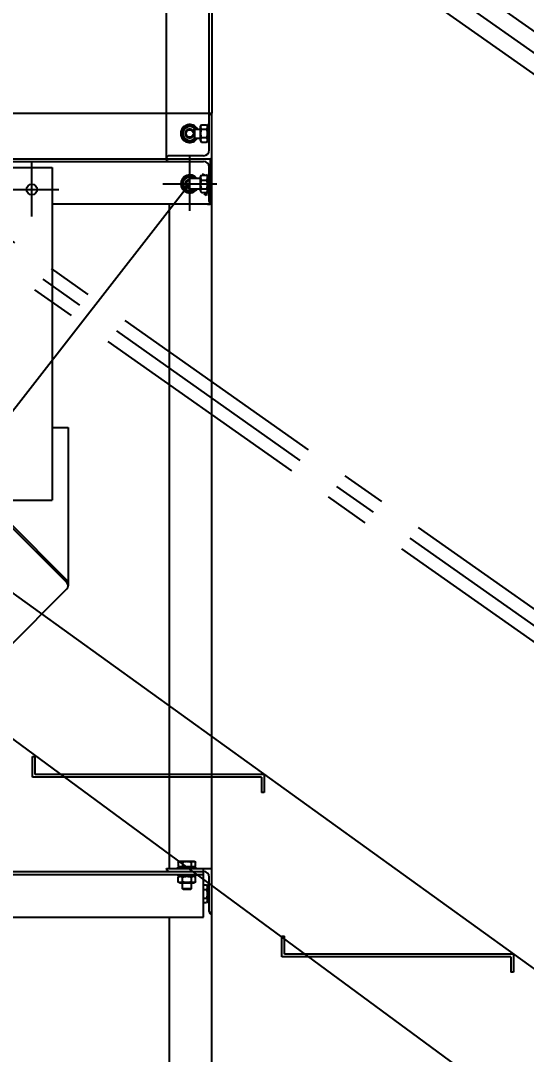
# Model space of a CAD drawing. Extents: x 0 to 21025, y 0 to 14850.
# Drawn here: x 13186 to 13749, y 10571 to 11721 of the extents above; entities that cross this region are included whole.
import ezdxf

# ---------------------------------------------------------------- set-up
doc = ezdxf.new("R2010")
doc.units = 0
doc.header["$LTSCALE"] = 200
doc.header["$MEASUREMENT"] = 0
doc.header["$PDMODE"] = 35
doc.header["$PDSIZE"] = 5
doc.linetypes.add('CENTER', pattern=[2, 1.25, -0.25, 0.25, -0.25])
for name, color, linetype in [('DIM', 1, 'Continuous'), ('M3', 3, 'Continuous'), ('M4', 4, 'Continuous'), ('MC1', 8, 'CENTER')]:
    doc.layers.add(name, color=color, linetype=linetype)
doc.styles.add('ROMANS', font='romans.shx')
doc.dimstyles.new('CEMI-1. 25', dxfattribs={"dimscale": 25, "dimtxt": 2.5, "dimasz": 2.5, "dimexe": 1, "dimexo": 1, "dimtad": 1, "dimdec": 0, "dimtxsty": 'ROMANS', "dimcen": 0, "dimclrd": 1, "dimclre": 1, "dimclrt": 3, "dimadec": 0, "dimazin": 2, "dimtfac": 1, "dimtdec": 0, "dimtmove": 0, "dimatfit": 3, "dimfxl": 1.25, "dimlwd": -1, "dimlwe": -1, "dimarcsym": 1})

# ---------------------------------------------------------------- blocks, each defined once
blk = doc.blocks.new('iss')
at = {"layer": 'M3'}
for p, q in [((4641.3, -18566.9), (4641.3, -18286.7)), ((4689, -18519.1), (4689, -18334.6)), ((4692.1, -18337.7), (4692.1, -18516.1)), ((3558.5, -18516.1), (4692.1, -18516.1)), ((4692.1, -18516.1), (4692, -18516.1)), ((4692.1, -18566.9), (4692.1, -18516.1)), ((4689, -18557.3), (4689, -18519.1)), ((4672, -18534.8), (4672.9, -18533.9)), ((4672, -18543), (4672, -18534.8)), ((4672.9, -18543.9), (4672.9, -18533.9)), ((4672.9, -18533.9), (4679.3, -18533.9)), ((4679.3, -18531.2), (4680.5, -18529.1)), ((4679.3, -18546.5), (4679.3, -18531.2)), ((4680.5, -18529.1), (4686, -18529.1)), ((4680.5, -18534), (4686, -18534)), ((4687.3, -18531.2), (4686, -18529.1)), ((4687.3, -18528.9), (4687.3, -18548.9)), ((4689, -18528.9), (4687.3, -18528.9)), ((4672, -18543), (4672.9, -18543.9)), ((4672.9, -18543.9), (4679.3, -18543.9)), ((4679.3, -18546.5), (4680.5, -18548.7)), ((4686, -18543.7), (4680.5, -18543.7)), ((4680.5, -18548.7), (4686, -18548.7)), ((4687.3, -18546.5), (4686, -18548.7)), ((4689, -18548.9), (4687.3, -18548.9)), ((4692.1, -19998.7), (4692.1, -18559.9)), ((4170.3, -18566.9), (4641.3, -18566.9)), ((4205.3, -18570), (4682.6, -18570)), ((4641.3, -18566.9), (4641.3, -18566.7)), ((4641.3, -18566.9), (4690.3, -18566.9)), ((4641.3, -18567), (4641.3, -18566.9)), ((4682.6, -18563.7), (4644.4, -18563.7)), ((4692.1, -18566.9), (4690.3, -18566.9)), ((4690.3, -18617.1), (4690.3, -18566.9)), ((4463.5, -18576.9), (4514.3, -18576.9)), ((4514.3, -18576.9), (4514.3, -18946.9)), ((4680.5, -18585.1), (4686, -18585.1)), ((4687.3, -18584.9), (4687.3, -18604.9)), ((4689, -18584.9), (4687.3, -18584.9)), ((4689, -18614.6), (4689, -18576.4)), ((4667.1, -18600.9), (4667.1, -18588.9)), ((4679.3, -18588.9), (4667.1, -18588.9)), ((4679.3, -18587.2), (4680.3, -18585.4)), ((4679.3, -18602.5), (4679.3, -18587.2)), ((4680.5, -18590.7), (4686, -18590.7)), ((4687.3, -18587.2), (4686.2, -18585.4)), ((4679.3, -18600.9), (4667.1, -18600.9)), ((4679.3, -18602.5), (4680.3, -18604.3)), ((4680.5, -18600.3), (4686, -18600.3)), ((4680.5, -18604.7), (4686, -18604.7)), ((4686, -18608), (4683.5, -18606.2)), ((4686, -18604.7), (4686, -18608)), ((4687.3, -18602.5), (4686.2, -18604.3)), ((4689, -18604.9), (4687.3, -18604.9)), ((4692.1, -18617.7), (4514.3, -18617.7)), ((4644.5, -18617.7), (4644.5, -18852.7)), ((4687, -18617.7), (4679.2, -18617.7)), ((4692, -18617.7), (4692.1, -18617.7)), ((4644.5, -18852.7), (4644.5, -19356.8)), ((4514.3, -18866), (4532, -18866)), ((4532, -18866), (4532, -19039.1)), ((4463.5, -18946.9), (4514.3, -18946.9)), ((4463.5, -18968.9), (4530.8, -19036.3)), ((4463.5, -18968.9), (4530.3, -19035.7)), ((4530.3, -19038.6), (4463.5, -18971.8)), ((4531.8, -19039.3), (4531.8, -19042.1)), ((4463.5, -19112.5), (4530.3, -19045.6)), ((4674.1, -19355.1), (4654.1, -19355.1)), ((4654.1, -19356.8), (4654.1, -19355.1)), ((4655.6, -19348.7), (4654.3, -19349.5)), ((4654.3, -19349.5), (4654.3, -19354.5)), ((4654.3, -19354.5), (4673.9, -19354.5)), ((4655.6, -19348.7), (4672.6, -19348.7)), ((4656.4, -19355.1), (4656.4, -19354.5)), ((4659.2, -19349.5), (4659.2, -19354.5)), ((4669, -19349.5), (4669, -19354.5)), ((4671.8, -19355.1), (4671.8, -19354.5)), ((4672.6, -19348.7), (4673.9, -19349.5)), ((4673.9, -19354.5), (4673.9, -19349.5)), ((4674.1, -19356.8), (4674.1, -19355.1)), ((4463.5, -19360), (4682.6, -19360)), ((4463.5, -19363.2), (4682.6, -19363.2)), ((4641.3, -19356.8), (4692.1, -19356.8)), ((4641.3, -19356.9), (4641.3, -19356.8)), ((4654.1, -19363.2), (4654.1, -19364.9)), ((4654.1, -19364.9), (4674.1, -19364.9)), ((4656.5, -19364.9), (4654.3, -19366.1)), ((4654.3, -19371.6), (4654.3, -19366.1)), ((4659.3, -19371.6), (4659.3, -19366.1)), ((4669, -19366.1), (4669, -19371.6)), ((4671.8, -19364.9), (4673.9, -19366.1)), ((4673.9, -19371.6), (4673.9, -19366.1)), ((4674.1, -19363.2), (4674.1, -19364.9)), ((4682.1, -19356.8), (4682.1, -19360)), ((4682.6, -19410.8), (4682.6, -19360)), ((4689, -19404.6), (4689, -19366.3)), ((4656.5, -19372.9), (4654.3, -19371.6)), ((4671.8, -19372.9), (4656.5, -19372.9)), ((4659.1, -19379.2), (4659.1, -19372.9)), ((4669.1, -19379.2), (4669.1, -19372.9)), ((4671.8, -19372.9), (4673.9, -19371.6)), ((4682.6, -19375), (4686, -19375)), ((4687.3, -19377.2), (4686, -19375)), ((4687.3, -19374.8), (4687.3, -19394.8)), ((4689, -19374.8), (4687.3, -19374.8)), ((4669.1, -19379.2), (4659.1, -19379.2)), ((4660, -19380.1), (4659.1, -19379.2)), ((4668.2, -19380.1), (4660, -19380.1)), ((4668.2, -19380.1), (4669.1, -19379.2)), ((4682.6, -19380), (4686, -19380)), ((4682.6, -19389.6), (4686, -19389.6)), ((4682.6, -19394.6), (4686, -19394.6)), ((4687.3, -19392.5), (4686, -19394.6)), ((4689, -19394.8), (4687.3, -19394.8)), ((4463.5, -19410.8), (4682.6, -19410.8)), ((4644.5, -19410.8), (4644.5, -19794.7)), ((4692.1, -19407.6), (4692, -19407.6))]:
    blk.add_line(p, q, dxfattribs=at)
for centre, radius in [((4667.3, -18538.9), 4.08), ((4491.5, -18601.2), 6)]:
    blk.add_circle(centre, radius, dxfattribs=at)
for centre, radius, start, end in [((4692, -18519.1), 3.05, 124.6476, 180), ((4667.3, -18538.9), 10, 30, 330), ((4667.3, -18538.9), 7.65, 40.8132, 319.1868), ((4667.3, -18538.9), 5, 19.9484, 340.0516), ((4682.6, -18557.3), 6.35, 270, 360), ((4644.4, -18566.7), 3.05, 90, 180), ((4644.4, -18567), 3.05, 180, 270), ((4682.6, -18576.4), 6.35, 0, 90), ((4667.3, -18595), 10, 37.785, 324.0344), ((4681, -18589.3), 5, 57.3792, 89.9284), ((4667.3, -18595), 7.65, 53.2176, 309.8511), ((4667.3, -18595), 5, 92.0058, 267.9942), ((4667.3, -18595), 4.08, 92.4584, 267.5416), ((4692, -18614.6), 3.05, 180, 235.3524), ((4526.8, -19039.3), 5, 0, 45), ((4526.8, -19042.1), 5, 315, 45), ((4528, -19039.1), 4, 341.0017, 45), ((4644.4, -19356.9), 3.05, 180, 270), ((4682.6, -19366.3), 6.35, 0, 90), ((4692, -19404.6), 3.05, 180, 270)]:
    blk.add_arc(centre, radius, start, end, dxfattribs=at)
for points, knots in [([(4690.3, -18516.6), (4690.4, -18516.5), (4690.5, -18516.5), (4690.8, -18516.3), (4690.9, -18516.3), (4691.4, -18516.1), (4691.7, -18516.1), (4691.9, -18516.1), (4692, -18516.1), (4692, -18516.1)], [0.3099686, 0.3099686, 0.3099686, 0.3099686, 0.3564359, 0.3564359, 0.4328747, 0.4328747, 0.6114108, 0.6114108, 0.6677907, 0.6677907, 0.6677907, 0.6677907]), ([(4687, -18617.7), (4687.2, -18617.7), (4687.4, -18617.7), (4688.2, -18617.7), (4688.8, -18617.6), (4689.5, -18617.5), (4689.7, -18617.4), (4690.1, -18617.3), (4690.2, -18617.2), (4690.3, -18617.1)], [-0.6677907, -0.6677907, -0.6677907, -0.6677907, -0.6114108, -0.6114108, -0.4328747, -0.4328747, -0.3564359, -0.3564359, -0.3099686, -0.3099686, -0.3099686, -0.3099686]), ([(4692, -18617.7), (4692, -18617.7), (4691.9, -18617.7), (4691.7, -18617.7), (4691.4, -18617.6), (4690.9, -18617.5), (4690.8, -18617.4), (4690.5, -18617.3), (4690.4, -18617.2), (4690.3, -18617.1)], [-0.6677907, -0.6677907, -0.6677907, -0.6677907, -0.6114108, -0.6114108, -0.4328747, -0.4328747, -0.3564359, -0.3564359, -0.3099686, -0.3099686, -0.3099686, -0.3099686])]:
    blk.add_open_spline(points, degree=3, knots=knots, dxfattribs=at)
for points, weights in [([(4667.3, -18529.1), (4663, -18531.6), (4658.8, -18534)], [1, 1.15804961504, 1]), ([(4658.8, -18534), (4658.8, -18538.9), (4658.8, -18543.7)], [1, 1.1481454356, 1]), ([(4675.5, -18533.9), (4671.5, -18531.5), (4667.3, -18529.1)], [1.00953546924, 1.15312866425, 1]), ([(4680.5, -18534), (4679.1, -18531.6), (4680.5, -18529.1)], [1, 1.15804961504, 1]), ([(4680.5, -18543.7), (4679.1, -18538.9), (4680.5, -18534)], [1, 1.1481454356, 1]), ([(4686, -18529.1), (4687.4, -18531.6), (4686, -18534)], [1, 1.15804961504, 1]), ([(4686, -18534), (4687.4, -18538.9), (4686, -18543.7)], [1, 1.1481454356, 1]), ([(4658.8, -18543.7), (4663, -18546.2), (4667.3, -18548.7)], [1, 1.15804961504, 1]), ([(4667.3, -18548.7), (4671.5, -18546.3), (4675.5, -18543.9)], [1, 1.15312866425, 1.00953546924]), ([(4680.5, -18548.7), (4679.1, -18546.2), (4680.5, -18543.7)], [1, 1.15804961504, 1]), ([(4686, -18543.7), (4687.4, -18546.2), (4686, -18548.7)], [1, 1.15804961504, 1]), ([(4667.3, -18585.2), (4663, -18587.7), (4658.8, -18590.2)], [1, 1.15804961504, 1]), ([(4673.6, -18588.9), (4670.6, -18587.1), (4667.3, -18585.2)], [1.05883302127, 1.11897042082, 1]), ([(4680.5, -18590.7), (4679.1, -18587.9), (4680.5, -18585.1)], [1, 1.15804961504, 1]), ([(4680.5, -18585.1), (4680.4, -18585.3), (4680.3, -18585.4)], [1, 1.01085086469, 1.02021180149]), ([(4686, -18585.1), (4687.4, -18587.9), (4686, -18590.7)], [1, 1.15804961504, 1]), ([(4686.2, -18585.4), (4686.1, -18585.3), (4686, -18585.1)], [1.02021180149, 1.01085086469, 1]), ([(4658.8, -18590.2), (4658.8, -18595), (4658.8, -18599.8)], [1, 1.1481454356, 1]), ([(4680.5, -18600.3), (4679.1, -18595.5), (4680.5, -18590.7)], [1, 1.1481454356, 1]), ([(4686, -18590.7), (4687.4, -18595.5), (4686, -18600.3)], [1, 1.1481454356, 1]), ([(4658.8, -18599.8), (4663, -18602.3), (4667.3, -18604.8)], [1, 1.15804961504, 1]), ([(4667.3, -18604.8), (4670.8, -18602.8), (4674.1, -18600.9)], [1, 1.1270716274, 1.04981250099]), ([(4680.5, -18604.7), (4679.1, -18602.5), (4680.5, -18600.3)], [1, 1.15804961504, 1]), ([(4686, -18600.3), (4687.4, -18602.5), (4686, -18604.7)], [1, 1.15804961504, 1]), ([(4654.3, -19349.5), (4655.6, -19348.7), (4656.8, -19348.7)], [1, 1.0379548493, 1]), ([(4656.8, -19348.7), (4657.9, -19348.7), (4659.2, -19349.5)], [1, 1.0379548493, 1]), ([(4659.2, -19349.5), (4661.9, -19348.7), (4664.1, -19348.7)], [1, 1.0379548493, 1]), ([(4664.1, -19348.7), (4666.4, -19348.7), (4669, -19349.5)], [1, 1.0379548493, 1]), ([(4669, -19349.5), (4670.4, -19348.7), (4671.5, -19348.7)], [1, 1.0379548493, 1]), ([(4671.5, -19348.7), (4672.6, -19348.7), (4673.9, -19349.5)], [1, 1.0379548493, 1]), ([(4654.3, -19366.1), (4656.8, -19364.7), (4659.3, -19366.1)], [1, 1.15804961504, 1]), ([(4659.3, -19366.1), (4664.1, -19364.7), (4669, -19366.1)], [1, 1.1481454356, 1]), ([(4669, -19366.1), (4671.4, -19364.7), (4673.9, -19366.1)], [1, 1.15804961504, 1]), ([(4659.3, -19371.6), (4656.8, -19373.1), (4654.3, -19371.6)], [1, 1.15804961504, 1]), ([(4669, -19371.6), (4664.1, -19373), (4659.3, -19371.6)], [1, 1.1481454356, 1]), ([(4673.9, -19371.6), (4671.4, -19373.1), (4669, -19371.6)], [1, 1.15804961504, 1]), ([(4686, -19375), (4687.4, -19377.5), (4686, -19380)], [1, 1.15804961504, 1]), ([(4686, -19380), (4687.4, -19384.8), (4686, -19389.6)], [1, 1.1481454356, 1]), ([(4686, -19389.6), (4687.4, -19392.1), (4686, -19394.6)], [1, 1.15804961504, 1])]:
    blk.add_rational_spline(points, weights, degree=2, dxfattribs=at)
at = {"layer": 'MC1', "ltscale": 2.5}
for p, q in [((4491.5, -18631.2), (4491.5, -18571.2)), ((4667.3, -18625), (4667.3, -18565)), ((4637.4, -18595), (4697.4, -18595)), ((4461.6, -18601.2), (4521.6, -18601.2))]:
    blk.add_line(p, q, dxfattribs=at)
at = {"layer": 'MC1', "ltscale": 10}
blk.add_line((3583.2, -19983.9), (4667.1, -18595), dxfattribs=at)
blk = doc.blocks.new('*D48')
at = {"layer": 'Defpoints', "color": 0, "transparency": 16777216}
for p in [(9225.7, 11552.2), (14465.9, 10077), (14465.9, 9024)]:
    blk.add_point(p, dxfattribs=at)
at = {"layer": 'DIM', "color": 1, "transparency": 16777216}
for p, q in [((9225.7, 11527.2), (9225.7, 8999)), ((14465.9, 10052), (14465.9, 8999)), ((9288.2, 9024), (14403.4, 9024))]:
    blk.add_line(p, q, dxfattribs=at)
for points in [[(9288.2, 9034.4), (9288.2, 9013.6), (9225.7, 9024)], [(14403.4, 9034.4), (14403.4, 9013.6), (14465.9, 9024)]]:
    blk.add_solid(points, dxfattribs=at)
at = {"layer": 'DIM', "color": 3, "transparency": 16777216, "insert": (11845.8, 9070.9), "char_height": 62.5, "attachment_point": 5, "style": 'ROMANS'}
blk.add_mtext('5240', dxfattribs=at)
blk = doc.blocks.new('ljk')
at = {"layer": 'M4'}
for p, q in [((-33753.4, -58925.8), (-31581.4, -60490.9)), ((-33753.4, -58925.8), (-31581.4, -60490.9)), ((-33753.4, -58925.8), (-31581.4, -60490.9)), ((-33753.4, -59075.8), (-31761.1, -60540.9)), ((-33753.4, -59075.8), (-31761.1, -60540.9)), ((-33753.4, -59075.8), (-31761.1, -60540.9)), ((-32880.2, -59743.9), (-32880.2, -59720.9)), ((-32880.2, -59720.9), (-32877.2, -59720.9)), ((-32880.2, -59743.9), (-32880.2, -59720.9)), ((-32880.2, -59720.9), (-32877.2, -59720.9)), ((-32880.2, -59743.9), (-32880.2, -59720.9)), ((-32880.2, -59720.9), (-32877.2, -59720.9)), ((-32877.2, -59740.9), (-32877.2, -59720.9)), ((-32877.2, -59740.9), (-32877.2, -59720.9)), ((-32877.2, -59740.9), (-32877.2, -59720.9)), ((-32625.2, -59743.9), (-32880.2, -59743.9)), ((-32625.2, -59743.9), (-32880.2, -59743.9)), ((-32625.2, -59743.9), (-32880.2, -59743.9)), ((-32622.2, -59740.9), (-32877.2, -59740.9)), ((-32622.2, -59740.9), (-32877.2, -59740.9)), ((-32622.2, -59740.9), (-32877.2, -59740.9)), ((-32625.2, -59743.9), (-32625.2, -59760.9)), ((-32625.2, -59743.9), (-32625.2, -59760.9)), ((-32625.2, -59743.9), (-32625.2, -59760.9)), ((-32622.2, -59740.9), (-32622.2, -59760.9)), ((-32622.2, -59740.9), (-32622.2, -59760.9)), ((-32622.2, -59740.9), (-32622.2, -59760.9)), ((-32622.2, -59760.9), (-32625.2, -59760.9)), ((-32622.2, -59760.9), (-32625.2, -59760.9)), ((-32622.2, -59760.9), (-32625.2, -59760.9)), ((-32602.7, -59943.9), (-32602.7, -59920.9)), ((-32602.7, -59920.9), (-32599.7, -59920.9)), ((-32602.7, -59943.9), (-32602.7, -59920.9)), ((-32602.7, -59920.9), (-32599.7, -59920.9)), ((-32602.7, -59943.9), (-32602.7, -59920.9)), ((-32602.7, -59920.9), (-32599.7, -59920.9)), ((-32599.7, -59940.9), (-32599.7, -59920.9)), ((-32599.7, -59940.9), (-32599.7, -59920.9)), ((-32599.7, -59940.9), (-32599.7, -59920.9)), ((-32344.7, -59940.9), (-32599.7, -59940.9)), ((-32344.7, -59940.9), (-32599.7, -59940.9)), ((-32344.7, -59940.9), (-32599.7, -59940.9)), ((-32344.7, -59940.9), (-32344.7, -59960.9)), ((-32344.7, -59940.9), (-32344.7, -59960.9)), ((-32344.7, -59940.9), (-32344.7, -59960.9)), ((-32347.7, -59943.9), (-32602.7, -59943.9)), ((-32347.7, -59943.9), (-32602.7, -59943.9)), ((-32347.7, -59943.9), (-32602.7, -59943.9)), ((-32347.7, -59943.9), (-32347.7, -59960.9)), ((-32347.7, -59943.9), (-32347.7, -59960.9)), ((-32347.7, -59943.9), (-32347.7, -59960.9)), ((-32344.7, -59960.9), (-32347.7, -59960.9)), ((-32344.7, -59960.9), (-32347.7, -59960.9)), ((-32344.7, -59960.9), (-32347.7, -59960.9))]:
    blk.add_line(p, q, dxfattribs=at)

msp = doc.modelspace()

# ---------------------------------------------------------------- linework, layer by layer
at = {"layer": 'MC1'}
for p, q in [((14498, 11186.7), (12192.7, 12812.9)), ((14478, 11177), (12180.3, 12797.2)), ((14458, 11167.4), (12167.9, 12781.5)), ((14487.3, 10551.6), (12189.6, 12171.7)), ((14478, 10539.8), (12180.3, 12160)), ((14468.7, 10528.1), (12171, 12148.2))]:
    msp.add_line(p, q, dxfattribs=at)

# ---------------------------------------------------------------- block references
at = {"layer": 'DIM'}
for name, p in [('iss', (8707, 30134)), ('ljk', (46079.4, 70622.9))]:
    msp.add_blockref(name, p, dxfattribs=at)

# ---------------------------------------------------------------- dimensions: what is measured, and where the dimension line sits
dim = msp.add_linear_dim(base=(14465.9, 9024), p1=(9225.7, 11552.2), p2=(14465.9, 10077), dimstyle='CEMI-1. 25', dxfattribs=at)
dim.commit()
dim.dimension.update_dxf_attribs({"geometry": '*D48', "text_midpoint": (11845.8, 9070.9)})

doc.saveas('drawing.dxf')
